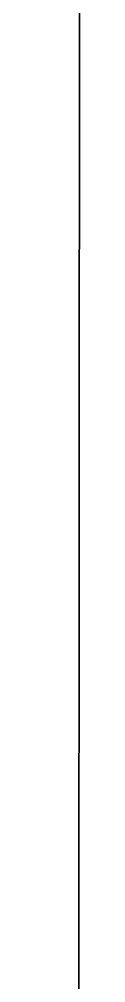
# Model space of a CAD drawing. Extents: x -15.3 to 44, y -4.2 to 20.6.
# Drawn here: x 37.111 to 37.117, y 15.983 to 16.0969 of the extents above; entities that cross this region are included whole.
import ezdxf
from ezdxf.enums import TextEntityAlignment as Align

# ---------------------------------------------------------------- set-up
doc = ezdxf.new("R2010")
doc.units = 0
doc.header["$MEASUREMENT"] = 0
doc.layers.add('rexp_Raum_Besch', color=7, linetype='Continuous')
doc.layers.add('rexp_Raumelemente', color=7, linetype='Continuous')

# ---------------------------------------------------------------- blocks, each defined once
blk = doc.blocks.new('rexp_room_100')
at = {"layer": 'rexp_Raumelemente', "color": 251, "true_color": 0x646464}
for p, q in [((52.094, 21.37), (52.088, 12.984)), ((52.088, 12.984, 2.83), (52.094, 21.37, 2.83)), ((52.088, 12.984), (52.094, 21.37)), ((52.094, 21.37, 2.83), (52.088, 12.984, 2.83))]:
    blk.add_line(p, q, dxfattribs=at)
at = {"layer": 'rexp_Raum_Besch', "flags": 10}
for tag, rotation, p in [('L_257_9_0', 0, (45.5615, 22.811)), ('L_257_8_0', 270, (50.2285, 21.94024)), ('L_257_7_0', 0.0001, (51.011, 21.67)), ('L_257_6_0', 89.959, (52.391, 17.17678)), ('L_257_10_0', 90, (40.894, 15.288)), ('L_257_5_0', 359.9733, (51.01286, 12.6845)), ('L_257_4_0', 270, (50.2375, 10.52394)), ('L_257_3_0', 359.9869, (45.56543, 7.764))]:
    blk.add_attdef(tag, text='', height=0.1, rotation=rotation, dxfattribs=at).set_placement(p, align=Align.MIDDLE_CENTER)
at = {"layer": 'rexp_Raum_Besch', "flags": 8}
blk.add_attdef('Label', (-0.3, -0.3), '', height=0.1, dxfattribs=at)

msp = doc.modelspace()

# ---------------------------------------------------------------- block references
at = {"layer": 'rexp_Raumelemente'}
msp.add_blockref('rexp_room_100', (-14.977, -3.88068), dxfattribs=at)

doc.saveas('drawing.dxf')
